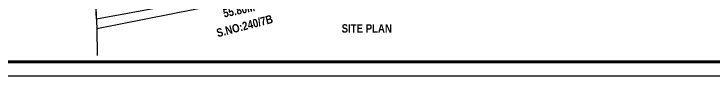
# Model space of a CAD drawing. Header units: metres. Extents: x -941 to 1333, y -28 to 1490.
# Drawn here: x 1038.4 to 1155.2, y 471.2 to 481.4 of the extents above; entities that cross this region are included whole.
import ezdxf

# ---------------------------------------------------------------- set-up
doc = ezdxf.new("R2010")
doc.units = ezdxf.units.M
for name, color, linetype in [('AS_AT_SITE', 6, 'Continuous'), ('PLOT_BOUNDARY', 70, 'Continuous'), ('SUPER_IMPOSED', 5, 'Continuous')]:
    doc.layers.add(name, color=color, linetype=linetype)
doc.styles.add('style2', font='swisscb.ttf')

msp = doc.modelspace()

# ---------------------------------------------------------------- linework, layer by layer
at = {"lineweight": 25}
msp.add_lwpolyline([(1280.48787, 745.95889), (1280.48787, 471.15433), (992.44914, 471.15433), (992.44914, 745.95889)], close=True, dxfattribs=at)
at = {"lineweight": 25, "const_width": 0.501}
msp.add_lwpolyline([(1278.07605, 743.54706), (1278.07605, 473.56615), (994.86096, 473.56615), (994.86096, 743.54706)], close=True, dxfattribs=at)
msp.add_lwpolyline([(1052.22106, 479.12256), (1134.22181, 495.39636)])
at = {"lineweight": 25}
msp.add_lwpolyline([(1052.22106, 479.12256), (1052.26152, 474.64427)], dxfattribs=at)
at = {"layer": 'AS_AT_SITE'}
msp.add_lwpolyline([(1122.15384, 680.20276), (1085.55654, 679.75855), (1060.63162, 660.33413), (1043.94159, 648.52034), (1052.22106, 479.12256), (1134.22181, 495.39636)], close=True, dxfattribs=at)
at = {"layer": 'PLOT_BOUNDARY'}
msp.add_lwpolyline([(1131.55269, 495.24092), (1052.14523, 480.67405), (1047.25873, 580.65165), (1045.55732, 646.59006), (1061.68128, 659.07118), (1084.92157, 679.25162), (1085.34508, 679.58171), (1085.59952, 679.75907), (1122.15384, 680.20276)], close=True, dxfattribs=at)
at = {"layer": 'SUPER_IMPOSED'}
msp.add_lwpolyline([(1131.55269, 495.24092), (1052.14523, 480.67405), (1047.25873, 580.65165), (1045.55732, 646.59006), (1061.68128, 659.07118), (1084.92157, 679.25162), (1085.34508, 679.58171), (1085.59952, 679.75907), (1122.15384, 680.20276)], close=True, dxfattribs=at)

# ---------------------------------------------------------------- texts
at = {"char_height": 1.4, "attachment_point": 7, "style": 'style2'}
for s, insert, rotation in [('55.80M', (1073.44543, 480.93615), 11.8652574), ('S.NO:240/7B', (1072.39624, 477.62774), 14.6822618)]:
    msp.add_mtext(s, dxfattribs=dict(at, insert=insert, rotation=rotation))
at = {"insert": (1093.05457, 478.4267), "char_height": 1.4, "attachment_point": 7, "style": 'style2'}
msp.add_mtext('SITE PLAN', dxfattribs=at)

doc.saveas('drawing.dxf')
